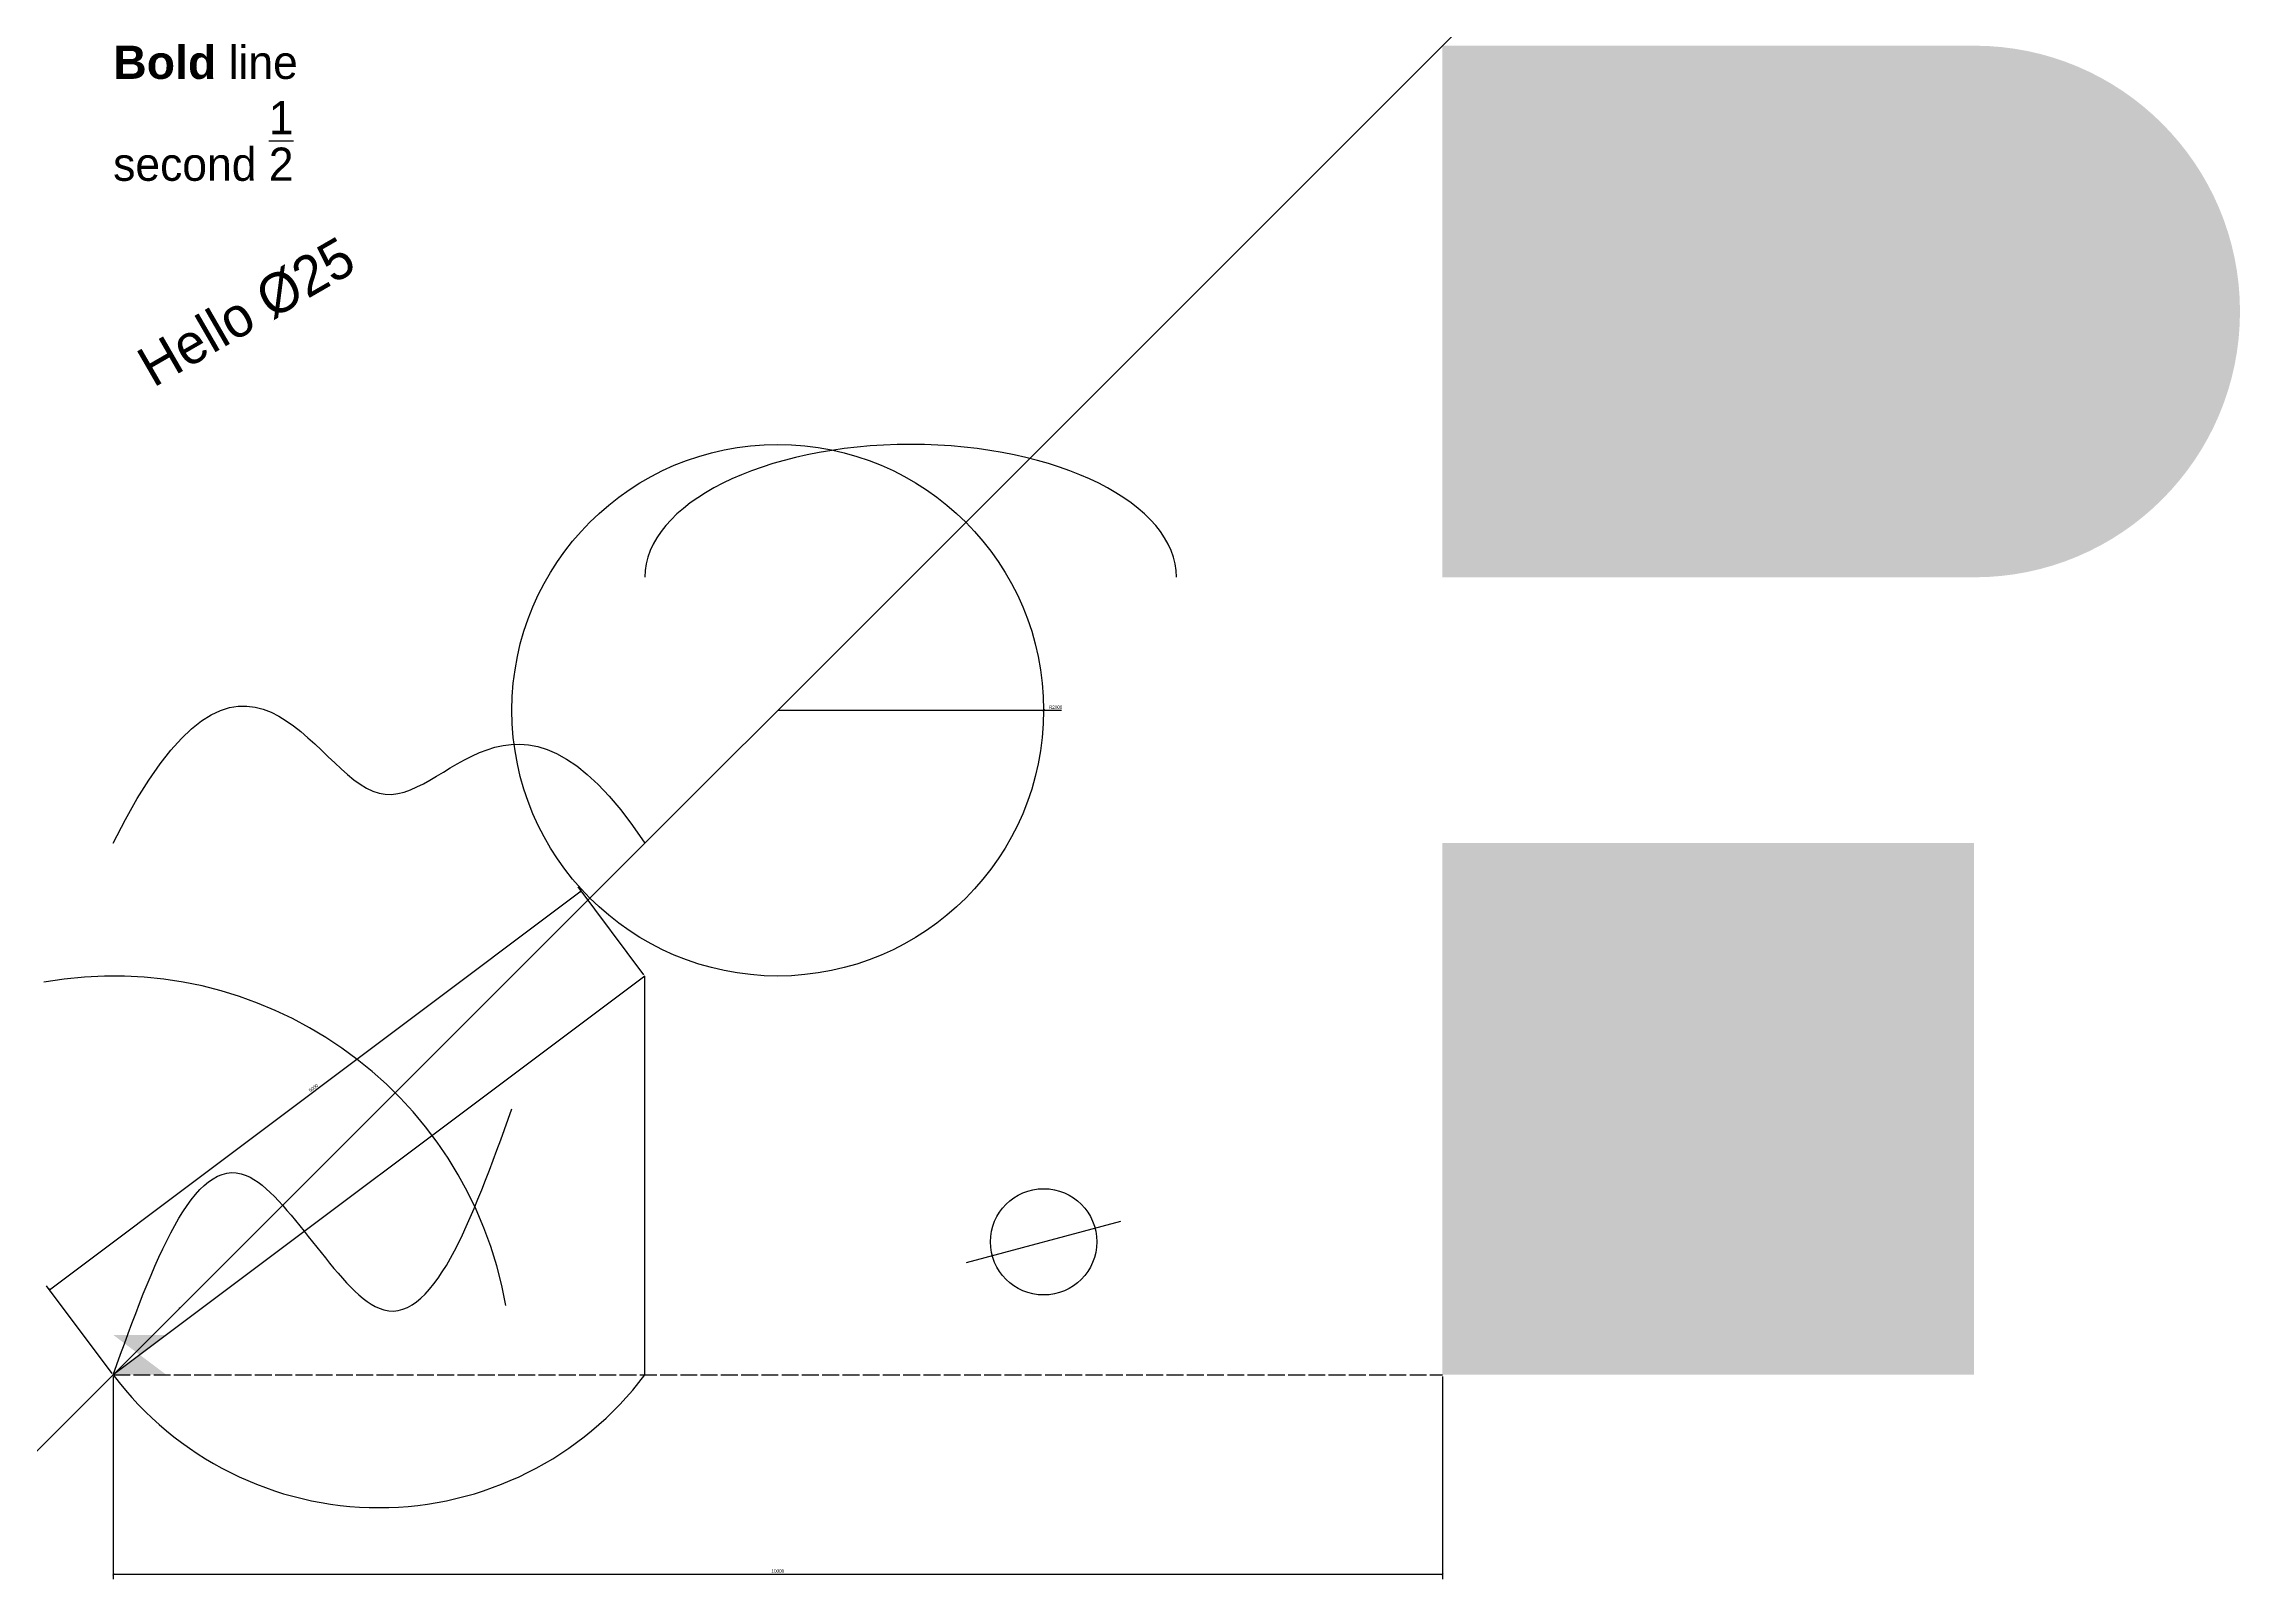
# Model space of a CAD drawing. Header units: millimetres. Extents: x -210 to 160, y -15 to 100.
# Drawn here: x -5.2 to 160, y -15.4 to 100.1 of the extents above; entities outside this region: 1.
import ezdxf
from ezdxf.enums import TextEntityAlignment as Align

# ---------------------------------------------------------------- set-up
doc = ezdxf.new("R2010")
doc.units = ezdxf.units.MM
doc.linetypes.add('DASHED', pattern=[1.524, 1.27, -0.254])
doc.layers.add('DIMS', color=3, linetype='Continuous')
doc.layers.add('WALLS', color=5, linetype='DASHED')
doc.styles.add('OpenSansCondensed-Light', font='OpenSansCondensed-Light.ttf')
doc.dimstyles.new('EZDXF', dxfattribs={"dimtxt": 0.25, "dimasz": 0.175, "dimexe": 0.375, "dimexo": 0.125, "dimgap": 0.1, "dimtad": 1, "dimlfac": 100, "dimzin": 12, "dimdsep": 46, "dimtxsty": 'OpenSansCondensed-Light', "dimblk": 'ARCHTICK', "dimcen": 2.5, "dimazin": 3, "dimtfac": 0.5, "dimtmove": 2, "dimatfit": 3})

# ---------------------------------------------------------------- blocks, each defined once
blk = doc.blocks.new('WIDGET')
blk.add_line((-3, 0), (3, 0))
blk.add_circle((0, 0), 2)
blk = doc.blocks.new('_ARCHTICK')
at = {"color": 0, "linetype": 'BYBLOCK', "const_width": 0.15}
blk.add_lwpolyline([(-0.5, -0.5), (0.5, 0.5)], dxfattribs=at)

msp = doc.modelspace()

# ---------------------------------------------------------------- hatches: boundary and pattern name
h = msp.add_hatch(color=4)
edge = h.paths.add_edge_path()
edge.add_line((100, 60), (140, 60))
edge.add_arc((140, 80), 20, 270, 90)
edge.add_line((140, 100), (100, 100))
edge.add_line((100, 100), (100, 60))
msp.add_hatch(color=2).paths.add_polyline_path([(100, 0), (140, 0), (140, 40), (100, 40)])

# ---------------------------------------------------------------- linework, layer by layer
msp.add_xline((0, 0), (0.707106781, 0.707106781))
msp.add_lwpolyline([(0, 0, 0.5), (40, 0), (40, 30)], format="xyb", close=True)
at = {"color": 1}
msp.add_circle((50, 50), 20, dxfattribs=at)
msp.add_arc((0, 0), 30, 10, 100)
at = {"extrusion": (0, 0, -1)}
msp.add_arc((200, 0), 10, 0, 90, dxfattribs=at)
msp.add_ellipse((60, 60), major_axis=(20, 0), ratio=0.5, start_param=0, end_param=3.14159)
msp.add_open_spline([(0, 40), (10, 60), (20, 30), (30, 55), (40, 40)], degree=3)
msp.add_spline([(0, 0), (10, 15), (20, 5), (30, 20)], degree=3)
msp.add_point((5, 5))
at = {"color": 6}
msp.add_solid([(0, 0), (4, 0), (4, 3), (0, 3)], dxfattribs=at)
at = {"layer": 'WALLS'}
msp.add_line((0, 0), (100, 0), dxfattribs=at)

# ---------------------------------------------------------------- block references
at = {"xscale": 2, "yscale": 2, "rotation": 15}
msp.add_blockref('WIDGET', (70, 10), dxfattribs=at)

# ---------------------------------------------------------------- texts
msp.add_text('Hello %%c25', height=3, rotation=30).set_placement((10, 80), align=Align.MIDDLE_CENTER)
at = {"insert": (0, 100), "char_height": 2.5, "width": 60, "attachment_point": 1}
msp.add_mtext('{\\fArial|b1;Bold} line\\Psecond \\S1/2;', dxfattribs=at)

# ---------------------------------------------------------------- dimensions: what is measured, and where the dimension line sits
at = {"layer": 'DIMS'}
msp.add_radius_dim(center=(50, 50), mpoint=(70, 50), dimstyle='EZDXF', dxfattribs=at).render()
msp.add_linear_dim(base=(-4.8, 6.4), p1=(0, 0), p2=(40, 30), angle=36.8698976, dimstyle='EZDXF', dxfattribs=at).render()
msp.add_linear_dim(base=(0, -15), p1=(0, 0), p2=(100, 0), dimstyle='EZDXF', dxfattribs=at).render()

doc.saveas('drawing.dxf')
